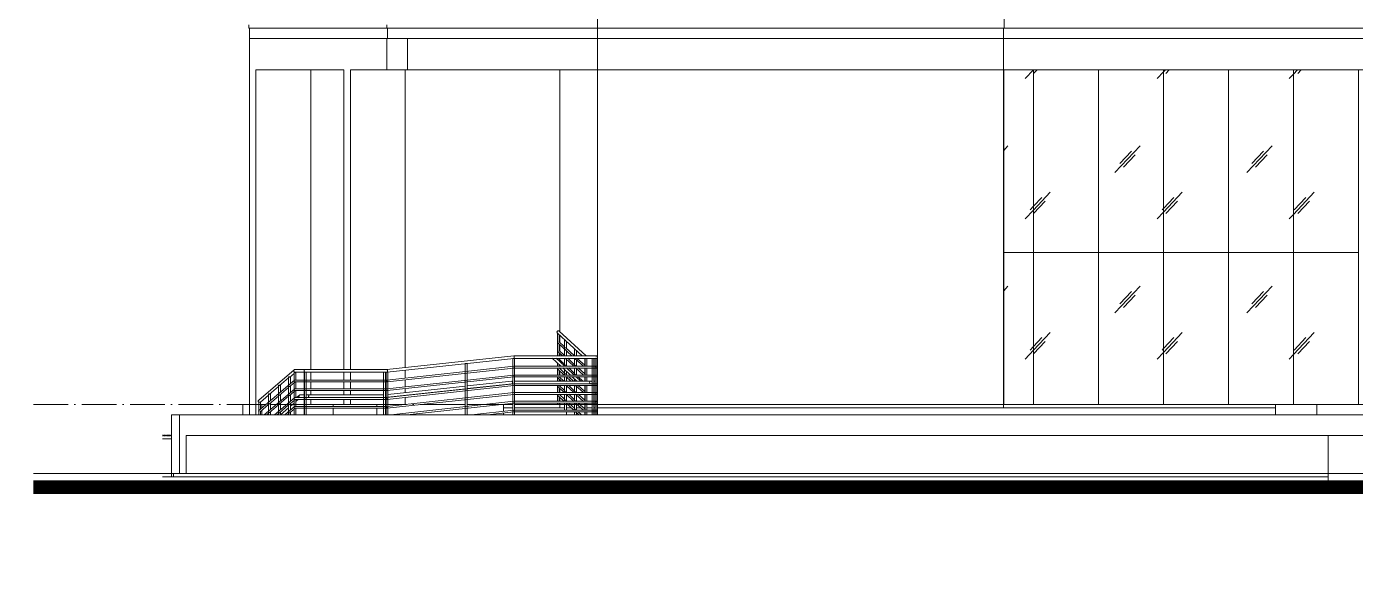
# Model space of a CAD drawing. Header units: millimetres. Extents: x -99196 to 12099, y -10111 to 93550.
# Drawn here: x -99196 to -79952, y -2306 to 5475 of the extents above; entities that cross this region are included whole.
import ezdxf
from ezdxf.xclip import XClip

# ---------------------------------------------------------------- set-up
doc = ezdxf.new("R2010")
doc.units = ezdxf.units.MM
doc.header["$XCLIPFRAME"] = 0
doc.linetypes.add('Double Dash 3_8_', pattern=[25.4, 9.525, -3.175, 3.175, -3.175, 3.175, -3.175])
doc.linetypes.add('Grid Line', pattern=[14, 10, -2, 0, -2])
for name, color, linetype, lineweight in [('Duong Ranh', 83, 'Double Dash 3_8_', 35), ('KINH', 152, 'Continuous', 5), ('MOC RANH', 83, 'Continuous', 15), ('NET CAT', 3, 'Continuous', 5), ('NET CATConcrete', 3, 'Continuous', 5), ('NET THAY 1', 41, 'Continuous', 5), ('NET THAY 2', 55, 'Continuous', 5), ('NET-THAY', 2, 'Continuous', 15), ('TRUC', 225, 'Continuous', 5)]:
    doc.layers.add(name, color=color, linetype=linetype, lineweight=lineweight)
pattern_1 = [(46.738, (-52715.7, 1401.6), (-0.005, 2032), [246.24, -2544.1]), (46.738, (-52767.6, 1456.7), (-0.005, 2032), [246.24, -2544.1]), (46.738, (-52839, 1325.7), (-0.005, 2032), [530.36, -2259.98]), (46.738, (-54016, 2763), (-0.005, 2032), [246.24, -2544.1]), (46.738, (-54068, 2818.2), (-0.005, 2032), [246.24, -2544.1]), (46.738, (-54139.4, 2687.1), (-0.005, 2032), [530.36, -2259.98])]

# ---------------------------------------------------------------- blocks, each defined once
blk = doc.blocks.new('System Panel - Glazed-V45-MẶT ĐỨNG 14-1')
at = {"layer": 'KINH'}
h = blk.add_hatch(dxfattribs=at)
h.set_pattern_fill('FP_4', color=256, style=0, pattern_type=2)
h.set_pattern_definition(pattern_1)
h.paths.add_polyline_path([(-79989, 0), (-79909, 0), (-79909, 2200), (-80850, 2200), (-80850, 0), (-80227, 0)], flags=0)
at = {"layer": 'KINH', "color": 250}
for p, q in [((-79909, 2200), (-80850, 2200)), ((-80850, 2200), (-80850, 0)), ((-79909, 0), (-79909, 2200))]:
    blk.add_line(p, q, dxfattribs=at)
blk = doc.blocks.new('System Panel - Glazed-V46-MẶT ĐỨNG 14-1')
at = {"layer": 'KINH'}
h = blk.add_hatch(dxfattribs=at)
h.set_pattern_fill('FP_4', color=256, style=0, pattern_type=2)
h.set_pattern_definition(pattern_1)
h.paths.add_polyline_path([(-81791, 0), (-80850, 0), (-80850, 2200), (-81791, 2200), (-81791, 1210)], flags=0)
at = {"layer": 'KINH', "color": 250}
for p, q in [((-80850, 2200), (-81791, 2200)), ((-81791, 2200), (-81791, 0)), ((-80850, 0), (-80850, 2200))]:
    blk.add_line(p, q, dxfattribs=at)
blk = doc.blocks.new('System Panel - Glazed-V47-MẶT ĐỨNG 14-1')
at = {"layer": 'KINH'}
h = blk.add_hatch(dxfattribs=at)
h.set_pattern_fill('FP_4', color=256, style=0, pattern_type=2)
h.set_pattern_definition(pattern_1)
h.paths.add_polyline_path([(-81791, 0), (-81791, 2200), (-82732, 2200), (-82732, 0)], flags=0)
at = {"layer": 'KINH', "color": 250}
for p, q in [((-81791, 2200), (-82732, 2200)), ((-82732, 2200), (-82732, 0)), ((-81791, 0), (-81791, 2200))]:
    blk.add_line(p, q, dxfattribs=at)
blk = doc.blocks.new('System Panel - Glazed-V48-MẶT ĐỨNG 14-1')
at = {"layer": 'KINH'}
h = blk.add_hatch(dxfattribs=at)
h.set_pattern_fill('FP_4', color=256, style=0, pattern_type=2)
h.set_pattern_definition(pattern_1)
h.paths.add_polyline_path([(-82732, 0), (-82732, 2200), (-83674, 2200), (-83674, 0)], flags=0)
at = {"layer": 'KINH', "color": 250}
for p, q in [((-82732, 2200), (-83674, 2200)), ((-83674, 2200), (-83674, 0)), ((-82732, 0), (-82732, 2200))]:
    blk.add_line(p, q, dxfattribs=at)
blk = doc.blocks.new('System Panel - Glazed-V49-MẶT ĐỨNG 14-1')
at = {"layer": 'KINH'}
h = blk.add_hatch(dxfattribs=at)
h.set_pattern_fill('FP_4', color=256, style=0, pattern_type=2)
h.set_pattern_definition(pattern_1)
h.paths.add_polyline_path([(-84615, 0), (-83674, 0), (-83674, 2200), (-84615, 2200)], flags=0)
at = {"layer": 'KINH', "color": 250}
for p, q in [((-83674, 2200), (-84615, 2200)), ((-84615, 2200), (-84615, 0)), ((-83674, 0), (-83674, 2200))]:
    blk.add_line(p, q, dxfattribs=at)
blk = doc.blocks.new('System Panel - Glazed-779549-MẶT ĐỨNG 14-1')
at = {"layer": 'KINH'}
h = blk.add_hatch(dxfattribs=at)
h.set_pattern_fill('FP_4', color=256, style=0, pattern_type=2)
h.set_pattern_definition(pattern_1)
h.paths.add_polyline_path([(-84615, 0), (-84615, 2200), (-85046, 2200), (-85046, 0)], flags=0)
at = {"layer": 'KINH', "color": 250}
for p, q in [((-84615, 2200), (-85046, 2200)), ((-85046, 2200), (-85046, 0)), ((-84615, 0), (-84615, 2200))]:
    blk.add_line(p, q, dxfattribs=at)
blk = doc.blocks.new('System Panel - Glazed-V51-MẶT ĐỨNG 14-1')
at = {"layer": 'KINH'}
h = blk.add_hatch(dxfattribs=at)
h.set_pattern_fill('FP_4', color=256, style=0, pattern_type=2)
h.set_pattern_definition(pattern_1)
h.paths.add_polyline_path([(-79989, 2200), (-79909, 2200), (-79909, 4850), (-80850, 4850), (-80850, 2200)], flags=0)
at = {"layer": 'KINH', "color": 250}
for p, q in [((-80850, 4850), (-80850, 2200)), ((-79909, 2200), (-79909, 4850)), ((-80850, 2200), (-79909, 2200))]:
    blk.add_line(p, q, dxfattribs=at)
blk = doc.blocks.new('System Panel - Glazed-V52-MẶT ĐỨNG 14-1')
at = {"layer": 'KINH'}
h = blk.add_hatch(dxfattribs=at)
h.set_pattern_fill('FP_4', color=256, style=0, pattern_type=2)
h.set_pattern_definition(pattern_1)
h.paths.add_polyline_path([(-80850, 2200), (-80850, 4850), (-81791, 4850), (-81791, 2200)], flags=0)
at = {"layer": 'KINH', "color": 250}
for p, q in [((-81791, 4850), (-81791, 2200)), ((-80850, 2200), (-80850, 4850)), ((-81791, 2200), (-80850, 2200))]:
    blk.add_line(p, q, dxfattribs=at)
blk = doc.blocks.new('System Panel - Glazed-V53-MẶT ĐỨNG 14-1')
at = {"layer": 'KINH'}
h = blk.add_hatch(dxfattribs=at)
h.set_pattern_fill('FP_4', color=256, style=0, pattern_type=2)
h.set_pattern_definition(pattern_1)
h.paths.add_polyline_path([(-81791, 2200), (-81791, 4850), (-82732, 4850), (-82732, 2200)], flags=0)
at = {"layer": 'KINH', "color": 250}
for p, q in [((-82732, 4850), (-82732, 2200)), ((-81791, 2200), (-81791, 4850)), ((-82732, 2200), (-81791, 2200))]:
    blk.add_line(p, q, dxfattribs=at)
blk = doc.blocks.new('System Panel - Glazed-V54-MẶT ĐỨNG 14-1')
at = {"layer": 'KINH'}
h = blk.add_hatch(dxfattribs=at)
h.set_pattern_fill('FP_4', color=256, style=0, pattern_type=2)
h.set_pattern_definition(pattern_1)
h.paths.add_polyline_path([(-82732, 2200), (-82732, 4850), (-83674, 4850), (-83674, 2200)], flags=0)
at = {"layer": 'KINH', "color": 250}
for p, q in [((-83674, 4850), (-83674, 2200)), ((-82732, 2200), (-82732, 4850)), ((-83674, 2200), (-82732, 2200))]:
    blk.add_line(p, q, dxfattribs=at)
blk = doc.blocks.new('System Panel - Glazed-V55-MẶT ĐỨNG 14-1')
at = {"layer": 'KINH'}
h = blk.add_hatch(dxfattribs=at)
h.set_pattern_fill('FP_4', color=256, style=0, pattern_type=2)
h.set_pattern_definition(pattern_1)
h.paths.add_polyline_path([(-83674, 2200), (-83674, 4850), (-84615, 4850), (-84615, 2200), (-83942, 2200)], flags=0)
at = {"layer": 'KINH', "color": 250}
for p, q in [((-84615, 4850), (-84615, 2200)), ((-83674, 2200), (-83674, 4850)), ((-84615, 2200), (-83674, 2200))]:
    blk.add_line(p, q, dxfattribs=at)
blk = doc.blocks.new('System Panel - Glazed-779550-MẶT ĐỨNG 14-1')
at = {"layer": 'KINH'}
h = blk.add_hatch(dxfattribs=at)
h.set_pattern_fill('FP_4', color=256, style=0, pattern_type=2)
h.set_pattern_definition(pattern_1)
h.paths.add_polyline_path([(-85046, 2200), (-84615, 2200), (-84615, 4850), (-85046, 4850), (-85046, 4526)], flags=0)
at = {"layer": 'KINH', "color": 250}
for p, q in [((-85046, 4850), (-85046, 2200)), ((-84615, 2200), (-84615, 4850)), ((-85046, 2200), (-84615, 2200))]:
    blk.add_line(p, q, dxfattribs=at)
blk = doc.blocks.new('Railing - 1_-843376-MẶT ĐỨNG 14-1')
at = {"layer": 'NET THAY 2', "color": 250}
for p, q in [((-91007, 666), (-91007, 540)), ((-90990, 666), (-91007, 666)), ((-90982, 666), (-90990, 666)), ((-90982, -150), (-90982, 666)), ((-91007, 539), (-91007, 413)), ((-91007, 412), (-91007, 286)), ((-91007, 285), (-91007, 159)), ((-91007, 158), (-91007, 32)), ((-91007, 31), (-91007, -95)), ((-91007, -96), (-91007, -150))]:
    blk.add_line(p, q, dxfattribs=at)
blk = doc.blocks.new('Railing - 1_-870610-MẶT ĐỨNG 14-1')
at = {"layer": 'NET THAY 2', "color": 250}
for p, q in [((-92843, 590), (-92843, 466)), ((-92817, -150), (-92817, 592)), ((-92843, 466), (-92843, 463)), ((-92843, 462), (-92843, 339)), ((-92843, 339), (-92843, 336)), ((-92843, 335), (-92843, 212)), ((-92843, 212), (-92843, 209)), ((-92843, 208), (-92843, 85)), ((-92843, 85), (-92843, 82)), ((-92843, 81), (-92843, -42)), ((-92843, -42), (-92843, -45)), ((-92843, -46), (-92843, -150))]:
    blk.add_line(p, q, dxfattribs=at)
at = {"layer": 'NET THAY 2', "color": 250, "flags": 128}
for points in [[(-92826, 591), (-92831, 590), (-92837, 590), (-92841, 590), (-92843, 590)], [(-92819, 592), (-92817, 592), (-92818, 592), (-92821, 591), (-92826, 591)]]:
    blk.add_lwpolyline(points, dxfattribs=at)
blk = doc.blocks.new('Railing - 1_-V320-MẶT ĐỨNG 14-1')
at = {"layer": 'NET THAY 2', "color": 250}
for p, q in [((-94026, 466), (-94026, 339)), ((-94009, 466), (-94025, 466)), ((-94000, 466), (-94009, 466)), ((-94000, -150), (-94000, 466)), ((-94026, 338), (-94026, 212)), ((-94026, 211), (-94026, 85)), ((-94026, 84), (-94026, -41)), ((-94026, -42), (-94026, -150))]:
    blk.add_line(p, q, dxfattribs=at)
blk = doc.blocks.new('Railing - 1_-V321-MẶT ĐỨNG 14-1')
at = {"layer": 'NET THAY 2', "color": 250}
for p, q in [((-95178, 466), (-95178, -150)), ((-95177, 466), (-95178, 466)), ((-95175, 466), (-95177, 466))]:
    blk.add_line(p, q, dxfattribs=at)
blk = doc.blocks.new('Railing - 1_-V322-MẶT ĐỨNG 14-1')
at = {"layer": 'NET THAY 2', "color": 250}
for p, q in [((-95401, 399), (-95401, -150)), ((-95401, 399), (-95401, 399)), ((-95376, 300), (-95376, 399)), ((-95376, 173), (-95376, 267)), ((-95376, 46), (-95376, 140)), ((-95376, -81), (-95376, 13)), ((-95376, -150), (-95376, -114))]:
    blk.add_line(p, q, dxfattribs=at)
at = {"layer": 'NET THAY 2', "color": 250, "flags": 128}
for points in [[(-95387, 400), (-95390, 400), (-95395, 400), (-95399, 400), (-95401, 399)], [(-95376, 399), (-95376, 400), (-95379, 400), (-95384, 400), (-95387, 400)]]:
    blk.add_lwpolyline(points, dxfattribs=at)
blk = doc.blocks.new('Railing - 1_-V323-MẶT ĐỨNG 14-1')
at = {"layer": 'NET THAY 2', "color": 250}
for p, q in [((-95546, 276), (-95546, 275)), ((-95546, 275), (-95546, -150)), ((-95521, 176), (-95521, 276)), ((-95521, 49), (-95521, 143)), ((-95521, -78), (-95521, 16)), ((-95521, -150), (-95521, -111))]:
    blk.add_line(p, q, dxfattribs=at)
at = {"layer": 'NET THAY 2', "color": 250, "flags": 128}
for points in [[(-95532, 277), (-95535, 277), (-95540, 277), (-95544, 276), (-95546, 276)], [(-95521, 276), (-95521, 276), (-95524, 277), (-95529, 277), (-95532, 277)]]:
    blk.add_lwpolyline(points, dxfattribs=at)
blk = doc.blocks.new('Railing - 1_-V324-MẶT ĐỨNG 14-1')
at = {"layer": 'NET THAY 2', "color": 250}
for p, q in [((-95691, 152), (-95691, -150)), ((-95691, 152), (-95691, 152)), ((-95665, 52), (-95665, 152)), ((-95665, -75), (-95665, 20)), ((-95665, -150), (-95665, -107))]:
    blk.add_line(p, q, dxfattribs=at)
at = {"layer": 'NET THAY 2', "color": 250, "flags": 128}
for points in [[(-95677, 153), (-95680, 153), (-95685, 153), (-95689, 153), (-95691, 152)], [(-95666, 152), (-95666, 153), (-95669, 153), (-95674, 153), (-95677, 153)]]:
    blk.add_lwpolyline(points, dxfattribs=at)
blk = doc.blocks.new('Railing - 1_-V325-MẶT ĐỨNG 14-1')
at = {"layer": 'NET THAY 2', "color": 250}
for p, q in [((-92155, 665), (-92155, 541)), ((-92129, -150), (-92129, 667)), ((-92155, 541), (-92155, 538)), ((-92155, 537), (-92155, 414)), ((-92155, 414), (-92155, 411)), ((-92155, 410), (-92155, 287)), ((-92155, 287), (-92155, 284)), ((-92155, 283), (-92155, 160)), ((-92155, 160), (-92155, 157)), ((-92155, 156), (-92155, 33)), ((-92155, 33), (-92155, 30)), ((-92155, 29), (-92155, -94)), ((-92155, -94), (-92155, -97)), ((-92155, -98), (-92155, -150))]:
    blk.add_line(p, q, dxfattribs=at)
at = {"layer": 'NET THAY 2', "color": 250, "flags": 128}
for points in [[(-92138, 666), (-92143, 665), (-92149, 665), (-92153, 665), (-92155, 665)], [(-92129, 667), (-92130, 667), (-92133, 666), (-92138, 666)]]:
    blk.add_lwpolyline(points, dxfattribs=at)
blk = doc.blocks.new('Railing - 1_-V326-MẶT ĐỨNG 14-1')
at = {"layer": 'NET THAY 2', "color": 250}
for p, q in [((-93990, 466), (-93990, 339)), ((-93973, 466), (-93989, 466)), ((-93965, 466), (-93973, 466)), ((-93965, -150), (-93965, 466)), ((-93990, 338), (-93990, 212)), ((-93990, 211), (-93990, 85)), ((-93990, 84), (-93990, -41)), ((-93990, -42), (-93990, -150))]:
    blk.add_line(p, q, dxfattribs=at)
blk = doc.blocks.new('Railing - 1_-V327-MẶT ĐỨNG 14-1')
at = {"layer": 'NET THAY 2', "color": 250}
for p, q in [((-95173, 466), (-95173, -150)), ((-95148, 466), (-95173, 466)), ((-95173, 466), (-95173, 466)), ((-95148, -150), (-95148, 466))]:
    blk.add_line(p, q, dxfattribs=at)
blk = doc.blocks.new('Railing - 1_-V328-MẶT ĐỨNG 14-1')
at = {"layer": 'NET THAY 2', "color": 250}
for p, q in [((-95323, 466), (-95323, -150)), ((-95322, 466), (-95323, 466)), ((-95297, 351), (-95297, 466)), ((-95297, 466), (-95297, 466)), ((-95297, 224), (-95297, 327)), ((-95297, 97), (-95297, 200)), ((-95297, -30), (-95297, 73)), ((-95297, -150), (-95297, -54))]:
    blk.add_line(p, q, dxfattribs=at)
at = {"layer": 'NET THAY 2', "color": 250, "flags": 128}
blk.add_lwpolyline([(-95314, 467), (-95316, 467), (-95321, 466), (-95322, 466)], dxfattribs=at)
blk = doc.blocks.new('Railing - 1_-V329-MẶT ĐỨNG 14-1')
at = {"layer": 'NET THAY 2', "color": 250}
for p, q in [((-90960, 666), (-90960, 540)), ((-90934, 666), (-90937, 666)), ((-90934, -150), (-90934, 666)), ((-90960, 539), (-90960, 413)), ((-90960, 412), (-90960, 286)), ((-90960, 285), (-90960, 159)), ((-90960, 158), (-90960, 32)), ((-90960, 31), (-90960, -95)), ((-90960, -96), (-90960, -150))]:
    blk.add_line(p, q, dxfattribs=at)
blk = doc.blocks.new('Railing - 1_-V330-MẶT ĐỨNG 14-1')
at = {"layer": 'NET THAY 2', "color": 250}
for p, q in [((-95834, 30), (-95834, -150)), ((-95834, 30), (-95834, 30)), ((-95809, -70), (-95809, 30)), ((-95809, -150), (-95809, -103))]:
    blk.add_line(p, q, dxfattribs=at)
at = {"layer": 'NET THAY 2', "color": 250, "flags": 128}
for points in [[(-95820, 31), (-95823, 31), (-95828, 31), (-95832, 30), (-95834, 30)], [(-95809, 30), (-95810, 30), (-95813, 31), (-95817, 31), (-95820, 31)]]:
    blk.add_lwpolyline(points, dxfattribs=at)
blk = doc.blocks.new('Railing - Railing-869266-MẶT ĐỨNG 14-1')
at = {"layer": 'NET THAY 1', "color": 250}
for p, q in [((-92142, 552), (-93977, 352)), ((-92142, 425), (-93977, 225)), ((-93976, 326), (-92141, 526)), ((-93976, 199), (-92141, 399)), ((-90935, 552), (-92142, 552)), ((-90935, 425), (-92142, 425)), ((-92141, 526), (-90935, 526)), ((-92141, 399), (-90935, 399)), ((-95318, 349), (-95831, -89)), ((-95318, 222), (-95754, -150)), ((-95537, 128), (-95401, 245)), ((-95392, 252), (-95322, 312)), ((-95314, 319), (-95302, 329)), ((-95314, 192), (-95302, 202)), ((-95160, 352), (-95310, 352)), ((-95310, 326), (-95160, 326)), ((-95160, 225), (-95310, 225)), ((-95310, 199), (-95160, 199)), ((-93977, 352), (-95160, 352)), ((-95160, 326), (-93976, 326)), ((-93977, 225), (-95160, 225)), ((-95160, 199), (-93976, 199)), ((-92142, 298), (-93977, 98)), ((-93976, 72), (-92141, 272)), ((-90935, 298), (-92142, 298)), ((-92141, 272), (-90935, 272)), ((-95682, 5), (-95546, 121)), ((-95318, 95), (-95605, -150)), ((-95537, 1), (-95401, 118)), ((-95392, 125), (-95322, 185)), ((-95392, -2), (-95322, 58)), ((-95314, 65), (-95302, 75)), ((-95160, 98), (-95310, 98)), ((-95310, 72), (-95160, 72)), ((-93977, 98), (-95160, 98)), ((-95160, 72), (-93976, 72)), ((-92142, 171), (-93977, -29)), ((-93976, -55), (-92141, 145)), ((-92142, 44), (-93920, -150)), ((-93686, -150), (-92141, 18)), ((-90935, 171), (-92142, 171)), ((-90935, 44), (-92142, 44)), ((-92141, 145), (-90935, 145)), ((-92141, 18), (-90935, 18)), ((-95815, -108), (-95691, -2)), ((-95715, -150), (-95691, -129)), ((-95682, -122), (-95546, -6)), ((-95566, -150), (-95546, -133)), ((-95537, -126), (-95401, -9)), ((-95318, -32), (-95456, -150)), ((-95417, -150), (-95401, -136)), ((-95392, -129), (-95322, -69)), ((-95314, -62), (-95302, -52)), ((-95160, -29), (-95310, -29)), ((-95310, -55), (-95160, -55)), ((-93977, -29), (-95160, -29)), ((-95160, -55), (-93976, -55)), ((-92142, -83), (-92755, -150)), ((-92521, -150), (-92141, -109)), ((-90935, -83), (-92142, -83)), ((-92141, -109), (-90935, -109))]:
    blk.add_line(p, q, dxfattribs=at)
at = {"layer": 'NET THAY 1', "color": 250, "flags": 128}
for points in [[(-95836, -98), (-95835, -95), (-95834, -92)], [(-95834, -104), (-95835, -102), (-95836, -98)]]:
    blk.add_lwpolyline(points, dxfattribs=at)
at = {"layer": 'NET THAY 1', "color": 250}
for centre, start_param, end_param in [((-90935, 539), 4.712389, 6.283185), ((-90935, 539), 3.141593, 4.712389), ((-90935, 412), 4.712389, 6.283185), ((-90935, 412), 3.141593, 4.712389), ((-90935, 285), 4.712389, 6.283185), ((-90935, 285), 3.141593, 4.712389), ((-90935, 158), 4.712389, 6.283185), ((-90935, 158), 3.141593, 4.712389), ((-90935, 31), 4.712389, 6.283185), ((-90935, 31), 3.141593, 4.712389), ((-90935, -96), 4.712389, 6.283185), ((-90935, -96), 3.141593, 4.712389)]:
    blk.add_ellipse(centre, major_axis=(0, 12.7), ratio=0.338121, start_param=start_param, end_param=end_param, dxfattribs=at)
for points in [[(-92137, 536), (-92137, 537), (-92137, 538), (-92137, 539)], [(-92137, 409), (-92137, 410), (-92137, 411), (-92137, 412)], [(-95322, 339), (-95322, 338), (-95322, 337), (-95322, 336)], [(-95322, 212), (-95322, 211), (-95322, 210), (-95322, 209)], [(-93972, 336), (-93972, 337), (-93972, 338), (-93972, 339)], [(-93972, 209), (-93972, 210), (-93972, 211), (-93972, 212)], [(-92137, 282), (-92137, 283), (-92137, 284), (-92137, 285)], [(-95322, 85), (-95322, 84), (-95322, 83), (-95322, 82)], [(-93972, 82), (-93972, 83), (-93972, 84), (-93972, 85)], [(-92137, 155), (-92137, 156), (-92137, 157), (-92137, 158)], [(-92137, 28), (-92137, 29), (-92137, 30), (-92137, 31)], [(-95322, -42), (-95322, -43), (-95322, -44), (-95322, -45)], [(-93972, -45), (-93972, -44), (-93972, -43), (-93972, -42)], [(-92137, -99), (-92137, -98), (-92137, -97), (-92137, -96)]]:
    blk.add_open_spline(points, degree=3, dxfattribs=at)
for points, knots in [([(-95171, 339), (-95171, 340), (-95171, 342), (-95170, 344), (-95170, 345), (-95169, 346), (-95169, 347), (-95168, 347), (-95168, 348), (-95168, 348)], [0, 0, 0, 0, 0.0833333, 0.125, 0.1666667, 0.1875, 0.2083333, 0.2291667, 0.25, 0.25, 0.25, 0.25]), ([(-95168, 330), (-95168, 330), (-95168, 331), (-95169, 332), (-95169, 332), (-95170, 333), (-95170, 334), (-95171, 336), (-95171, 338), (-95171, 339)], [0.75, 0.75, 0.75, 0.75, 0.7708333, 0.7916667, 0.8333333, 0.8541667, 0.875, 0.9166667, 1, 1, 1, 1]), ([(-95171, 212), (-95171, 213), (-95171, 215), (-95170, 217), (-95170, 218), (-95169, 219), (-95169, 220), (-95168, 220), (-95168, 221), (-95168, 221)], [0, 0, 0, 0, 0.0833333, 0.125, 0.1666667, 0.1875, 0.2083333, 0.2291667, 0.25, 0.25, 0.25, 0.25]), ([(-95168, 203), (-95168, 203), (-95168, 204), (-95169, 205), (-95169, 205), (-95170, 206), (-95170, 207), (-95171, 209), (-95171, 211), (-95171, 212)], [0.75, 0.75, 0.75, 0.75, 0.7708333, 0.7916667, 0.8333333, 0.8541667, 0.875, 0.9166667, 1, 1, 1, 1]), ([(-95171, 85), (-95171, 86), (-95171, 88), (-95170, 90), (-95170, 91), (-95169, 92), (-95169, 93), (-95168, 93), (-95168, 94), (-95168, 94)], [0, 0, 0, 0, 0.0833333, 0.125, 0.1666667, 0.1875, 0.2083333, 0.2291667, 0.25, 0.25, 0.25, 0.25]), ([(-95168, 76), (-95168, 76), (-95168, 77), (-95169, 78), (-95169, 78), (-95170, 79), (-95170, 80), (-95171, 82), (-95171, 84), (-95171, 85)], [0.75, 0.75, 0.75, 0.75, 0.7708333, 0.7916667, 0.8333333, 0.8541667, 0.875, 0.9166667, 1, 1, 1, 1]), ([(-95171, -42), (-95171, -41), (-95171, -39), (-95170, -37), (-95170, -36), (-95169, -35), (-95169, -34), (-95168, -34), (-95168, -33), (-95168, -33)], [0, 0, 0, 0, 0.0833333, 0.125, 0.1666667, 0.1875, 0.2083333, 0.2291667, 0.25, 0.25, 0.25, 0.25]), ([(-95168, -51), (-95168, -51), (-95168, -50), (-95169, -49), (-95169, -49), (-95170, -48), (-95170, -47), (-95171, -45), (-95171, -43), (-95171, -42)], [0.75, 0.75, 0.75, 0.75, 0.7708333, 0.7916667, 0.8333333, 0.8541667, 0.875, 0.9166667, 1, 1, 1, 1])]:
    blk.add_open_spline(points, degree=3, knots=knots, dxfattribs=at)
for name in ['Railing - 1_-870610-MẶT ĐỨNG 14-1', 'Railing - 1_-V325-MẶT ĐỨNG 14-1', 'Railing - 1_-843376-MẶT ĐỨNG 14-1', 'Railing - 1_-V329-MẶT ĐỨNG 14-1', 'Railing - 1_-V322-MẶT ĐỨNG 14-1', 'Railing - 1_-V328-MẶT ĐỨNG 14-1', 'Railing - 1_-V321-MẶT ĐỨNG 14-1', 'Railing - 1_-V327-MẶT ĐỨNG 14-1', 'Railing - 1_-V320-MẶT ĐỨNG 14-1', 'Railing - 1_-V326-MẶT ĐỨNG 14-1', 'Railing - 1_-V323-MẶT ĐỨNG 14-1', 'Railing - 1_-V330-MẶT ĐỨNG 14-1', 'Railing - 1_-V324-MẶT ĐỨNG 14-1']:
    blk.add_blockref(name, (0, 0))
blk = doc.blocks.new('Top Rail Type - Top Rail_Internal_-869491-MẶT ĐỨNG 14-1')
at = {"layer": 'NET THAY 1', "color": 250}
for p, q in [((-92142, 704), (-93978, 504)), ((-93975, 466), (-92140, 666)), ((-90935, 704), (-92142, 704)), ((-92140, 666), (-90935, 666)), ((-95322, 500), (-95835, 62)), ((-95391, 391), (-95322, 449)), ((-95313, 457), (-95304, 465)), ((-95160, 504), (-95310, 504)), ((-95310, 466), (-95160, 466)), ((-93977, 504), (-95160, 504)), ((-95160, 466), (-93975, 466)), ((-95681, 143), (-95546, 259)), ((-95536, 267), (-95401, 382)), ((-95810, 34), (-95814, 31)), ((-95811, 33), (-95691, 135))]:
    blk.add_line(p, q, dxfattribs=at)
at = {"layer": 'NET THAY 1', "color": 250, "flags": 128}
for points in [[(-95842, 48), (-95841, 53), (-95840, 57), (-95837, 61), (-95835, 62)], [(-95833, 31), (-95837, 34), (-95840, 38), (-95841, 43), (-95842, 48)]]:
    blk.add_lwpolyline(points, dxfattribs=at)
at = {"layer": 'NET THAY 1', "color": 250}
for major_axis, start_param, end_param in [((0, 19), 4.712389, 6.283185), ((0, 19.1), 3.141593, 4.712389)]:
    blk.add_ellipse((-90935, 685), major_axis=major_axis, ratio=0.338121, start_param=start_param, end_param=end_param, dxfattribs=at)
for points, knots in [([(-92135, 685), (-92135, 687), (-92135, 690), (-92136, 695), (-92137, 699), (-92139, 703), (-92141, 704), (-92142, 704), (-92142, 704)], [0, 0, 0, 0, 0.0833333, 0.1666667, 0.25, 0.3333333, 0.5, 0.5116638, 0.5116638, 0.5116638, 0.5116638]), ([(-95310, 504), (-95313, 504), (-95320, 502), (-95326, 496), (-95328, 490), (-95329, 487), (-95329, 485)], [-0.5, -0.5, -0.5, -0.5, -0.3333333, -0.1666667, -0.0833333, 0, 0, 0, 0]), ([(-95329, 485), (-95329, 482), (-95327, 475), (-95321, 469), (-95316, 467), (-95315, 467)], [-1, -1, -1, -1, -0.8333333, -0.6666667, -0.5937203, -0.5937203, -0.5937203, -0.5937203]), ([(-95176, 485), (-95176, 487), (-95176, 489), (-95175, 492), (-95174, 494), (-95174, 496), (-95173, 497), (-95172, 498), (-95171, 499), (-95170, 500), (-95169, 501), (-95168, 502), (-95167, 502), (-95166, 503), (-95165, 503), (-95164, 504), (-95163, 504), (-95162, 504), (-95161, 504), (-95161, 504), (-95160, 504)], [0, 0, 0, 0, 0.0833333, 0.125, 0.1666667, 0.1875, 0.2083333, 0.2291667, 0.25, 0.2916667, 0.3125, 0.3333333, 0.3541667, 0.375, 0.3958333, 0.4166667, 0.4375, 0.4583333, 0.4791667, 0.5, 0.5, 0.5, 0.5]), ([(-95160, 466), (-95161, 466), (-95161, 466), (-95162, 466), (-95163, 466), (-95164, 467), (-95165, 467), (-95166, 468), (-95167, 468), (-95168, 469), (-95169, 469), (-95170, 470), (-95171, 471), (-95172, 473), (-95173, 474), (-95174, 475), (-95175, 477), (-95175, 478), (-95176, 481), (-95176, 483), (-95176, 485)], [0.5, 0.5, 0.5, 0.5, 0.5208333, 0.5416667, 0.5625, 0.5833333, 0.6041667, 0.625, 0.6458333, 0.6666667, 0.6875, 0.7083333, 0.75, 0.7708333, 0.7916667, 0.8333333, 0.8541667, 0.875, 0.9166667, 1, 1, 1, 1]), ([(-93970, 485), (-93970, 487), (-93970, 490), (-93971, 495), (-93972, 499), (-93974, 503), (-93976, 504), (-93977, 504)], [0, 0, 0, 0, 0.0833333, 0.1666667, 0.25, 0.3333333, 0.5, 0.5, 0.5, 0.5]), ([(-93975, 466), (-93974, 466), (-93972, 468), (-93970, 475), (-93970, 482), (-93970, 485)], [0.5116638, 0.5116638, 0.5116638, 0.5116638, 0.6666667, 0.8333333, 1, 1, 1, 1])]:
    blk.add_open_spline(points, degree=3, knots=knots, dxfattribs=at)
blk.add_open_spline([(-92140, 666), (-92139, 666), (-92137, 668), (-92135, 675), (-92135, 682), (-92135, 685)], degree=3, dxfattribs=at)
blk = doc.blocks.new('Handrail Type - Handrail_Internal_-869502-MẶT ĐỨNG 14-1')
at = {"layer": 'NET THAY 1', "color": 250}
for p, q in [((-92842, 264), (-93965, 142)), ((-93965, 103), (-92842, 226)), ((-92168, 337), (-92818, 267)), ((-92818, 228), (-92166, 299)), ((-92155, 337), (-92168, 337)), ((-92166, 299), (-92154, 299)), ((-91031, 337), (-92130, 337)), ((-92128, 299), (-91031, 299)), ((-91007, 337), (-91024, 337)), ((-91024, 299), (-91007, 299)), ((-90963, 337), (-90982, 337)), ((-90982, 299), (-90963, 299)), ((-95376, -28), (-95322, 18)), ((-95298, 39), (-95258, 73)), ((-95246, 133), (-95288, 97)), ((-95177, 137), (-95234, 137)), ((-95234, 99), (-95177, 99)), ((-95096, 137), (-95148, 137)), ((-95148, 99), (-95096, 99)), ((-94025, 137), (-95096, 137)), ((-95096, 99), (-94025, 99)), ((-93989, 139), (-94000, 138)), ((-94000, 99), (-93989, 101)), ((-95520, -150), (-95401, -49))]:
    blk.add_line(p, q, dxfattribs=at)
for points, knots in [([(-92161, 318), (-92161, 320), (-92161, 323), (-92162, 328), (-92163, 332), (-92165, 336), (-92167, 337), (-92168, 337), (-92168, 337)], [0, 0, 0, 0, 0.0833333, 0.1666667, 0.25, 0.3333333, 0.5, 0.5116638, 0.5116638, 0.5116638, 0.5116638]), ([(-95234, 137), (-95237, 137), (-95244, 136), (-95250, 130), (-95253, 123), (-95253, 120), (-95253, 118)], [-0.5, -0.5, -0.5, -0.5, -0.3333333, -0.1666667, -0.0833333, 0, 0, 0, 0]), ([(-95112, 118), (-95112, 120), (-95112, 122), (-95111, 126), (-95110, 127), (-95109, 129), (-95109, 130), (-95108, 131), (-95107, 132), (-95106, 133), (-95105, 134), (-95104, 135), (-95103, 135), (-95102, 136), (-95101, 136), (-95100, 137), (-95099, 137), (-95098, 137), (-95097, 137), (-95096, 137), (-95096, 137)], [0, 0, 0, 0, 0.0833333, 0.125, 0.1666667, 0.1875, 0.2083333, 0.2291667, 0.25, 0.2916667, 0.3125, 0.3333333, 0.3541667, 0.375, 0.3958333, 0.4166667, 0.4375, 0.4583333, 0.4791667, 0.5, 0.5, 0.5, 0.5]), ([(-95096, 99), (-95096, 99), (-95097, 99), (-95098, 99), (-95099, 100), (-95100, 100), (-95101, 100), (-95102, 101), (-95103, 101), (-95104, 102), (-95105, 102), (-95106, 103), (-95107, 105), (-95108, 106), (-95109, 107), (-95110, 108), (-95110, 110), (-95111, 111), (-95112, 114), (-95112, 117), (-95112, 118)], [0.5, 0.5, 0.5, 0.5, 0.5208333, 0.5416667, 0.5625, 0.5833333, 0.6041667, 0.625, 0.6458333, 0.6666667, 0.6875, 0.7083333, 0.75, 0.7708333, 0.7916667, 0.8333333, 0.8541667, 0.875, 0.9166667, 1, 1, 1, 1]), ([(-94001, 99), (-94000, 99), (-93998, 101), (-93996, 108), (-93996, 115), (-93996, 118)], [0.5116638, 0.5116638, 0.5116638, 0.5116638, 0.6666667, 0.8333333, 1, 1, 1, 1])]:
    blk.add_open_spline(points, degree=3, knots=knots, dxfattribs=at)
for points in [[(-92166, 299), (-92165, 299), (-92163, 301), (-92161, 308), (-92160, 315), (-92161, 318)], [(-95253, 118), (-95253, 115), (-95251, 108), (-95244, 101), (-95237, 99), (-95234, 99)], [(-93996, 118), (-93996, 120), (-93996, 123), (-93997, 128), (-93998, 132), (-93999, 134), (-94000, 135)]]:
    blk.add_open_spline(points, degree=3, dxfattribs=at)
blk = doc.blocks.new('Railing - 1_-871878-MẶT ĐỨNG 14-1')
at = {"layer": 'NET THAY 2', "color": 250}
for p, q in [((-91404, 933), (-91404, 704)), ((-91378, 810), (-91378, 914)), ((-91378, 704), (-91378, 777)), ((-91404, 665), (-91404, 552)), ((-91378, 556), (-91378, 650)), ((-91404, 501), (-91404, 425)), ((-91404, 400), (-91404, 337)), ((-91378, 429), (-91378, 478)), ((-91378, 337), (-91378, 396)), ((-91404, 273), (-91404, 171)), ((-91378, 175), (-91378, 269)), ((-91404, 146), (-91404, 44)), ((-91404, 19), (-91404, -84)), ((-91378, 48), (-91378, 142)), ((-91378, -84), (-91378, 15))]:
    blk.add_line(p, q, dxfattribs=at)
at = {"layer": 'NET THAY 2', "color": 250, "flags": 128}
for points in [[(-91404, 932), (-91403, 933), (-91400, 934)], [(-91398, 931), (-91402, 932), (-91404, 932)]]:
    blk.add_lwpolyline(points, dxfattribs=at)
blk = doc.blocks.new('Railing - 1_-V331-MẶT ĐỨNG 14-1')
at = {"layer": 'NET THAY 2', "color": 250}
for p, q in [((-91259, 799), (-91259, 704)), ((-91233, 706), (-91233, 781)), ((-91259, 666), (-91259, 552)), ((-91233, 551), (-91233, 643)), ((-91259, 527), (-91259, 425)), ((-91233, 424), (-91233, 516)), ((-91259, 368), (-91259, 338)), ((-91259, 273), (-91259, 171)), ((-91233, 337), (-91233, 344)), ((-91233, 170), (-91233, 262)), ((-91259, 146), (-91259, 43)), ((-91259, 19), (-91259, -83)), ((-91233, 43), (-91233, 135)), ((-91233, -84), (-91233, 8)), ((-91259, -108), (-91259, -150)), ((-91233, -150), (-91233, -119))]:
    blk.add_line(p, q, dxfattribs=at)
at = {"layer": 'NET THAY 2', "color": 250, "flags": 128}
for points in [[(-91259, 799), (-91258, 800), (-91255, 800)], [(-91253, 798), (-91257, 799), (-91259, 799)]]:
    blk.add_lwpolyline(points, dxfattribs=at)
blk = doc.blocks.new('Railing - 1_-V332-MẶT ĐỨNG 14-1')
at = {"layer": 'NET THAY 2', "color": 250}
for p, q in [((-91106, 666), (-91106, 551)), ((-91081, 551), (-91081, 666)), ((-91106, 527), (-91106, 424)), ((-91106, 400), (-91106, 337)), ((-91081, 424), (-91081, 527)), ((-91081, 337), (-91081, 400)), ((-91106, 273), (-91106, 170)), ((-91081, 170), (-91081, 273)), ((-91106, 146), (-91106, 43)), ((-91106, 19), (-91106, -84)), ((-91081, 43), (-91081, 146)), ((-91081, -84), (-91081, 19)), ((-91106, -108), (-91106, -150)), ((-91081, -150), (-91081, -108))]:
    blk.add_line(p, q, dxfattribs=at)
blk = doc.blocks.new('Railing - 1_-V333-MẶT ĐỨNG 14-1')
at = {"layer": 'NET THAY 2', "color": 250}
for p, q in [((-91114, 666), (-91114, 551)), ((-91114, 527), (-91114, 424)), ((-91114, 400), (-91114, 337)), ((-91114, 273), (-91114, 170)), ((-91114, 146), (-91114, 43)), ((-91114, 19), (-91114, -84)), ((-91114, -108), (-91114, -150))]:
    blk.add_line(p, q, dxfattribs=at)
blk = doc.blocks.new('Railing - 1_-V334-MẶT ĐỨNG 14-1')
at = {"layer": 'NET THAY 2', "color": 250}
for p, q in [((-91507, 1027), (-91507, 706)), ((-91482, 906), (-91482, 1009)), ((-91482, 779), (-91482, 872)), ((-91507, 667), (-91507, 648)), ((-91507, 596), (-91507, 551)), ((-91482, 704), (-91482, 745)), ((-91482, 652), (-91482, 667)), ((-91507, 527), (-91507, 424)), ((-91507, 400), (-91507, 337)), ((-91482, 551), (-91482, 573)), ((-91482, 424), (-91482, 491)), ((-91507, 300), (-91507, 297)), ((-91507, 273), (-91507, 170)), ((-91482, 337), (-91482, 364)), ((-91482, 297), (-91482, 300)), ((-91482, 170), (-91482, 237)), ((-91507, 146), (-91507, 43)), ((-91507, 19), (-91507, -1)), ((-91482, 43), (-91482, 110)), ((-91482, -1), (-91482, 19)), ((-91507, -1), (-91507, -1)), ((-91507, -1), (-91482, -1))]:
    blk.add_line(p, q, dxfattribs=at)
at = {"layer": 'NET THAY 2', "color": 250, "flags": 128}
for points in [[(-91507, 1027), (-91506, 1028), (-91503, 1028)], [(-91501, 1026), (-91505, 1027), (-91507, 1027)]]:
    blk.add_lwpolyline(points, dxfattribs=at)
blk = doc.blocks.new('Railing - 1_-V335-MẶT ĐỨNG 14-1')
at = {"layer": 'NET THAY 2', "color": 250}
for p, q in [((-90963, 666), (-90963, 545)), ((-90938, 666), (-90963, 666)), ((-90937, -150), (-90937, 666)), ((-90963, 533), (-90963, 418)), ((-90963, 406), (-90963, 291)), ((-90963, 279), (-90963, 164)), ((-90963, 152), (-90963, 37)), ((-90963, 25), (-90963, -90)), ((-90963, -102), (-90963, -150))]:
    blk.add_line(p, q, dxfattribs=at)
blk = doc.blocks.new('Railing - Railing-871563-MẶT ĐỨNG 14-1')
at = {"layer": 'NET THAY 1', "color": 250}
for p, q in [((-91504, 892), (-91299, 704)), ((-91404, 834), (-91487, 911)), ((-91404, 707), (-91487, 784)), ((-91262, 704), (-91394, 826)), ((-91504, 765), (-91437, 704)), ((-91404, 580), (-91487, 657)), ((-91397, 667), (-91271, 551)), ((-91259, 574), (-91359, 667)), ((-91258, 666), (-91133, 551)), ((-91113, 568), (-91221, 666)), ((-91504, 511), (-91410, 424)), ((-91404, 453), (-91483, 527)), ((-91415, 337), (-91483, 400)), ((-91372, 551), (-91394, 572)), ((-91372, 424), (-91394, 445)), ((-91383, 400), (-91315, 337)), ((-91259, 447), (-91345, 527)), ((-91277, 337), (-91345, 400)), ((-91234, 551), (-91249, 566)), ((-91234, 424), (-91249, 439)), ((-91245, 527), (-91133, 424)), ((-91114, 441), (-91207, 527)), ((-91139, 337), (-91207, 400)), ((-90949, 552), (-90970, 552)), ((-90970, 526), (-90949, 526)), ((-90949, 425), (-90967, 425)), ((-90967, 399), (-90949, 399)), ((-91504, 384), (-91452, 337)), ((-91504, 257), (-91410, 170)), ((-91404, 199), (-91483, 273)), ((-91412, 300), (-91410, 297)), ((-91383, 273), (-91271, 170)), ((-91372, 297), (-91375, 300)), ((-91259, 193), (-91345, 273)), ((-91273, 299), (-91271, 297)), ((-91245, 273), (-91133, 170)), ((-91234, 297), (-91236, 299)), ((-91114, 187), (-91207, 273)), ((-91135, 299), (-91133, 297)), ((-90949, 298), (-90967, 298)), ((-90967, 272), (-90949, 272)), ((-91504, 130), (-91410, 43)), ((-91403, 72), (-91483, 146)), ((-91372, 170), (-91394, 191)), ((-91372, 43), (-91394, 64)), ((-91383, 146), (-91271, 43)), ((-91383, 19), (-91271, -84)), ((-91259, 66), (-91345, 146)), ((-91258, -61), (-91345, 19)), ((-91234, 170), (-91249, 185)), ((-91234, 43), (-91249, 58)), ((-91245, 146), (-91133, 43)), ((-91245, 19), (-91133, -84)), ((-91114, 60), (-91207, 146)), ((-91114, -67), (-91207, 19)), ((-90949, 171), (-90970, 171)), ((-90970, 145), (-90949, 145)), ((-90949, 44), (-90970, 44)), ((-90970, 18), (-90949, 18)), ((-91234, -84), (-91249, -69)), ((-91245, -108), (-91199, -150)), ((-91162, -150), (-91207, -108)), ((-90949, -83), (-90970, -83)), ((-90970, -109), (-90949, -109))]:
    blk.add_line(p, q, dxfattribs=at)
at = {"layer": 'NET THAY 1', "color": 250, "flags": 128}
for points in [[(-91508, 902), (-91508, 905), (-91507, 908)], [(-91507, 896), (-91508, 899), (-91508, 902)], [(-91508, 775), (-91508, 778), (-91507, 781)], [(-91507, 769), (-91508, 772), (-91508, 775)], [(-91508, 648), (-91508, 651), (-91507, 654)], [(-91508, 521), (-91508, 524), (-91507, 527)], [(-91507, 515), (-91508, 518), (-91508, 521)], [(-91508, 394), (-91508, 397), (-91507, 400)], [(-91507, 388), (-91508, 391), (-91508, 394)], [(-91508, 267), (-91508, 270), (-91507, 273)], [(-91507, 261), (-91508, 264), (-91508, 267)], [(-91508, 140), (-91508, 143), (-91507, 146)], [(-91507, 134), (-91508, 137), (-91508, 140)]]:
    blk.add_lwpolyline(points, dxfattribs=at)
at = {"layer": 'NET THAY 1', "color": 250}
for centre, start_param, end_param in [((-90949, 539), 4.712389, 7.592182), ((-90949, 412), 4.712389, 7.592182), ((-90949, 539), 2.094395, 4.712389), ((-90949, 412), 2.094395, 4.712389), ((-90949, 285), 4.712389, 7.592182), ((-90949, 285), 2.094395, 4.712389), ((-90949, 158), 4.712389, 7.592182), ((-90949, 31), 4.712389, 7.592182), ((-90949, 158), 2.094395, 4.712389), ((-90949, 31), 2.094395, 4.712389), ((-90949, -96), 4.712389, 7.592182), ((-90949, -96), 2.094395, 4.712389)]:
    blk.add_ellipse(centre, major_axis=(0, 12.7), ratio=0.992902, start_param=start_param, end_param=end_param, dxfattribs=at)
for name in ['Railing - 1_-V334-MẶT ĐỨNG 14-1', 'Railing - 1_-871878-MẶT ĐỨNG 14-1', 'Railing - 1_-V331-MẶT ĐỨNG 14-1', 'Railing - 1_-V333-MẶT ĐỨNG 14-1', 'Railing - 1_-V332-MẶT ĐỨNG 14-1', 'Railing - 1_-V335-MẶT ĐỨNG 14-1']:
    blk.add_blockref(name, (0, 0))
blk = doc.blocks.new('Top Rail Type - Top Rail_Internal_-871723-MẶT ĐỨNG 14-1')
at = {"layer": 'NET THAY 1', "color": 250}
for p, q in [((-91508, 1034), (-91150, 704)), ((-91094, 704), (-91483, 1062)), ((-90973, 666), (-90949, 666)), ((-90949, 704), (-90972, 704))]:
    blk.add_line(p, q, dxfattribs=at)
at = {"layer": 'NET THAY 1', "color": 250, "flags": 128}
for points in [[(-91515, 1048), (-91514, 1053), (-91512, 1057), (-91509, 1061), (-91505, 1064), (-91501, 1066), (-91496, 1067), (-91491, 1066), (-91486, 1064), (-91482, 1061)], [(-91508, 1034), (-91509, 1034), (-91512, 1038), (-91514, 1043), (-91515, 1048)]]:
    blk.add_lwpolyline(points, dxfattribs=at)
at = {"layer": 'NET THAY 1', "color": 250}
for start_param, end_param in [(4.712389, 7.068583), (2.356194, 4.615152)]:
    blk.add_ellipse((-90949, 685), major_axis=(0, 19.1), ratio=0.992902, start_param=start_param, end_param=end_param, dxfattribs=at)
blk = doc.blocks.new('Handrail Type - Handrail_Internal_-871734-MẶT ĐỨNG 14-1')
at = {"layer": 'NET THAY 1', "color": 250}
for p, q in [((-91584, 667), (-91458, 551)), ((-91402, 551), (-91528, 667)), ((-91432, 527), (-91320, 424)), ((-91264, 424), (-91375, 527)), ((-91294, 400), (-91226, 337)), ((-91169, 337), (-91237, 400)), ((-91024, 337), (-91055, 337)), ((-91055, 299), (-91024, 299))]:
    blk.add_line(p, q, dxfattribs=at)
for start_param, end_param in [(4.712389, 7.853982), (1.570796, 4.712389)]:
    blk.add_ellipse((-91024, 318), major_axis=(0, 19.1), ratio=0.992902, start_param=start_param, end_param=end_param, dxfattribs=at)
blk = doc.blocks.new('ALC1807-ASCENT PLAZA-TANG 1_2_rvt-1-MẶT ĐỨNG 14-1')
at = {"layer": 'Duong Ranh', "color": 50}
blk.add_line((-97831, -450), (-97096, -450), dxfattribs=at)
at = {"layer": 'MOC RANH', "color": 7}
for p, q in [((-103708, -1000), (-96980, -1000)), ((-96980, -1000), (-79995, -1000)), ((-96885, -1000), (-96605, -1000))]:
    blk.add_line(p, q, dxfattribs=at)
at = {"layer": 'NET-THAY', "color": 7}
for p, q in [((-90928, 5450), (-90928, 10950)), ((-85038, 5450), (-85038, 10950)), ((-90928, -50), (-90928, 5450)), ((-90928, 5450), (-90687, 5450)), ((-90687, 5450), (-90928, 5450)), ((-85048, 5450), (-90687, 5450)), ((-90687, 5450), (-85038, 5450)), ((-85048, -50), (-85048, 5450)), ((-91475, 4850), (-91475, 1054)), ((-91475, 1003), (-91475, 900)), ((-91475, 866), (-91475, 773)), ((-91475, 739), (-91475, 704)), ((-91475, 667), (-91475, 646)), ((-91475, 567), (-91475, 551)), ((-91475, 526), (-91475, 519)), ((-91475, 485), (-91475, 424)), ((-91475, 399), (-91475, 392)), ((-91475, 358), (-91475, 337)), ((-91475, 300), (-91475, 297)), ((-91475, 272), (-91475, 265)), ((-91475, 231), (-91475, 170)), ((-96065, -150), (-96065, 0)), ((-96065, 0), (-96053, 0)), ((-95834, 0), (-96053, 0)), ((-95803, 0), (-95809, 0)), ((-95803, 0), (-95791, 0)), ((-95727, 0), (-95791, 0)), ((-95791, 0), (-95791, -55)), ((-95578, 0), (-95666, 0)), ((-95429, 0), (-95521, 0)), ((-95322, 0), (-95344, 0)), ((-95177, 0), (-95298, 0)), ((-94757, 0), (-95148, 0)), ((-94757, -30), (-94757, 0)), ((-94757, 0), (-94745, 0)), ((-94123, 0), (-94745, 0)), ((-94123, -30), (-94123, 0)), ((-94123, 0), (-94026, 0)), ((-93989, 0), (-94000, 0)), ((-93709, 0), (-93965, 0)), ((-92842, 0), (-93475, 0)), ((-92544, 0), (-92818, 0)), ((-92310, 0), (-92288, 0)), ((-92288, 0), (-92288, -99)), ((-91475, 145), (-91475, 138)), ((-91475, 104), (-91475, 43)), ((-91475, 19), (-91475, -50)), ((-81107, -150), (-81107, 0)), ((-81107, 0), (-80513, 0)), ((-80513, 0), (-73241, 0)), ((-80513, 0), (-80513, -150)), ((-97096, -1050), (-97096, -150)), ((-97096, -150), (-97068, -150)), ((-96980, -150), (-97068, -150)), ((-96980, -1000), (-96980, -150)), ((-96980, -150), (-96885, -150)), ((-77280, -150), (-96885, -150)), ((-95791, -88), (-95791, -150)), ((-94757, -150), (-94757, -54)), ((-94123, -150), (-94123, -54)), ((-92288, -124), (-92288, -150)), ((-91378, -50), (-91307, -50)), ((-91271, -50), (-91258, -50)), ((-91234, -50), (-91170, -50)), ((-91133, -50), (-91114, -50)), ((-91081, -50), (-91007, -50)), ((-90982, -50), (-90963, -50)), ((-90935, -50), (-90928, -50)), ((-90687, -50), (-90928, -50)), ((-90687, -50), (-85048, -50)), ((-96885, -450), (-96885, -1000)), ((-96885, -450), (-79995, -450)), ((-97068, -1050), (-97096, -1050)), ((-97068, -1000), (-97068, -1050)), ((-97068, -1000), (-96980, -1000)), ((-97068, -1050), (-80399, -1050)), ((-96885, -1000), (-96980, -1000))]:
    blk.add_line(p, q, dxfattribs=at)
at = {"layer": 'NET-THAY', "color": 10, "lineweight": 9}
for p, q in [((-95980, 5500), (-95980, 5450)), ((-93980, 5450), (-95980, 5450)), ((-93980, 5500), (-93980, 5450)), ((-93970, 5450), (-93980, 5450)), ((-92288, 0), (-92154, 0)), ((-92130, 0), (-91507, 0)), ((-91482, 0), (-91475, 0)), ((-91475, 0), (-91403, 0)), ((-91475, 0), (-91475, -50)), ((-91378, 0), (-91362, 0)), ((-91325, 0), (-91258, 0)), ((-91234, 0), (-91224, 0)), ((-91187, 0), (-91114, 0)), ((-91081, 0), (-91007, 0)), ((-90982, 0), (-90963, 0)), ((-90935, 0), (-90928, 0)), ((-90928, 0), (-81107, 0)), ((-90928, 0), (-90928, -50)), ((-91307, -50), (-91378, -50)), ((-91258, -50), (-91271, -50)), ((-91170, -50), (-91234, -50)), ((-91114, -50), (-91133, -50)), ((-91007, -50), (-91081, -50)), ((-90963, -50), (-90982, -50)), ((-90928, -50), (-90935, -50)), ((-81107, -50), (-90928, -50)), ((-103708, -500), (-97096, -500)), ((-99538, -450), (-97096, -450)), ((-80345, -450), (-80345, -2306)), ((-79995, -450), (-74368, -450)), ((-103708, -1000), (-97097, -1000)), ((-97097, -1050), (-103708, -1050)), ((-97097, -1000), (-97097, -1050))]:
    blk.add_line(p, q, dxfattribs=at)
at = {"color": 10, "lineweight": 9}
for name in ['System Panel - Glazed-779550-MẶT ĐỨNG 14-1', 'System Panel - Glazed-V55-MẶT ĐỨNG 14-1', 'System Panel - Glazed-V54-MẶT ĐỨNG 14-1', 'System Panel - Glazed-V53-MẶT ĐỨNG 14-1', 'System Panel - Glazed-V52-MẶT ĐỨNG 14-1', 'System Panel - Glazed-V51-MẶT ĐỨNG 14-1', 'System Panel - Glazed-779549-MẶT ĐỨNG 14-1', 'System Panel - Glazed-V49-MẶT ĐỨNG 14-1', 'System Panel - Glazed-V48-MẶT ĐỨNG 14-1', 'System Panel - Glazed-V47-MẶT ĐỨNG 14-1', 'System Panel - Glazed-V46-MẶT ĐỨNG 14-1', 'System Panel - Glazed-V45-MẶT ĐỨNG 14-1', 'Top Rail Type - Top Rail_Internal_-871723-MẶT ĐỨNG 14-1', 'Railing - Railing-871563-MẶT ĐỨNG 14-1', 'Top Rail Type - Top Rail_Internal_-869491-MẶT ĐỨNG 14-1', 'Railing - Railing-869266-MẶT ĐỨNG 14-1', 'Handrail Type - Handrail_Internal_-871734-MẶT ĐỨNG 14-1', 'Handrail Type - Handrail_Internal_-869502-MẶT ĐỨNG 14-1']:
    blk.add_blockref(name, (0, 0), dxfattribs=at)

msp = doc.modelspace()

# ---------------------------------------------------------------- linework, layer by layer
at = {"layer": 'NET CAT'}
for p, q in [((-95969.7, 5300), (-95874.5, 5300)), ((-95969.7, 5300), (-95969.7, -150)), ((-94601.9, 5300), (-94506.7, 5300)), ((-95874.5, -150), (-95874.5, 4850)), ((-95080.2, 504.1), (-95080.2, 4850)), ((-94601.9, 4850), (-94601.9, 503.5)), ((-94506.7, 503.5), (-94506.7, 4850)), ((-93712.4, 532.9), (-93712.4, 4850)), ((-95080.2, 351.2), (-95080.2, 466.1)), ((-94601.9, 466.7), (-94601.9, 351.3)), ((-94506.7, 351.3), (-94506.7, 466.7)), ((-93712.4, 380.6), (-93712.4, 495.2)), ((-95080.2, 224.2), (-95080.2, 326.9)), ((-95080.2, 137.4), (-95080.2, 199.9)), ((-94601.9, 326.8), (-94601.9, 224.3)), ((-94601.9, 199.8), (-94601.9, 136.7)), ((-94506.7, 224.3), (-94506.7, 326.8)), ((-94506.7, 136.7), (-94506.7, 199.8)), ((-93712.4, 253.6), (-93712.4, 355.4)), ((-93712.4, 168.9), (-93712.4, 228.4)), ((-95080.2, 0), (-95080.2, 72.9)), ((-94601.9, 99.9), (-94601.9, 97.3)), ((-94601.9, 72.8), (-94601.9, 0)), ((-94506.7, 97.3), (-94506.7, 99.9)), ((-94506.7, 0), (-94506.7, 72.8)), ((-93712.4, 126.6), (-93712.4, 131.2)), ((-93712.4, 0), (-93712.4, 101.4))]:
    msp.add_line(p, q, dxfattribs=at)
at = {"layer": 'NET CAT', "const_width": 200}
msp.add_lwpolyline([(-99096.4, -1200), (11999.5, -1200)], dxfattribs=at)
at = {"layer": 'NET CAT'}
msp.add_lwpolyline([(-99096.4, -1000), (11999.5, -1000)], dxfattribs=at)
at = {"layer": 'NET CATConcrete'}
for p, q in [((-95873, 5300), (-95874.5, 5300)), ((-94601.9, 5300), (-95873, 5300)), ((-93978.2, 5300), (-94506.7, 5300)), ((-93978.2, 4850), (-93978.2, 5300)), ((-93680.4, 5300), (-93680.4, 4850)), ((-77998.5, 5300), (-93680.4, 5300)), ((-93680.4, 5300), (-93680.4, 4850)), ((-95873, 4850), (-95874.5, 4850)), ((-95873, 4850), (-94601.9, 4850)), ((-94506.7, 4850), (-93978.2, 4850)), ((-93680.4, 4850), (-93978.2, 4850)), ((-93680.4, 4850), (-77998.5, 4850))]:
    msp.add_line(p, q, dxfattribs=at)
at = {"layer": 'NET-THAY', "lineweight": 9}
for p, q in [((-95969.7, 5450), (-95969.7, 5300)), ((-93970.1, 5450), (-76357.6, 5450)), ((-93970.1, 5450), (-93970.1, 5300)), ((-76357.6, 5300), (-95969.7, 5300)), ((-92287.9, -50), (-92154.3, -50)), ((-92129.8, -50), (-91403.6, -50)), ((-91379.1, -108.2), (-91379.1, -150)), ((-91378.5, -50), (-91307.1, -50)), ((-91270.9, -50), (-91258.3, -50)), ((-91233.5, -50), (-91169.8, -50)), ((-91132.7, -50), (-91114.2, -50)), ((-91081.3, -50), (-91006.7, -50)), ((-90982.2, -50), (-90962.7, -50)), ((-90934.7, -50), (-90928.4, -50)), ((-90928.4, -50), (-81107, -50)), ((-90928.4, -50), (-90928.4, -150))]:
    msp.add_line(p, q, dxfattribs=at)
at = {"layer": 'NET-THAY'}
msp.add_line((-80344.9, -1050), (-80399.3, -1050), dxfattribs=at)
at = {"layer": 'TRUC', "linetype": 'Grid Line', "ltscale": 50}
for p, q in [((-99096.4, 0), (11999.5, 0)), ((-99096.4, -1000), (11999.5, -1000))]:
    msp.add_line(p, q, dxfattribs=at)

# ---------------------------------------------------------------- block references
at = {"lineweight": 5}
ref = msp.add_blockref('ALC1807-ASCENT PLAZA-TANG 1_2_rvt-1-MẶT ĐỨNG 14-1', (0, 0), dxfattribs=at)
XClip(ref).set_block_clipping_path([(-97229.9352338679, -1200), (11999.4757495321, 93768.975705676)])

doc.saveas('drawing.dxf')
